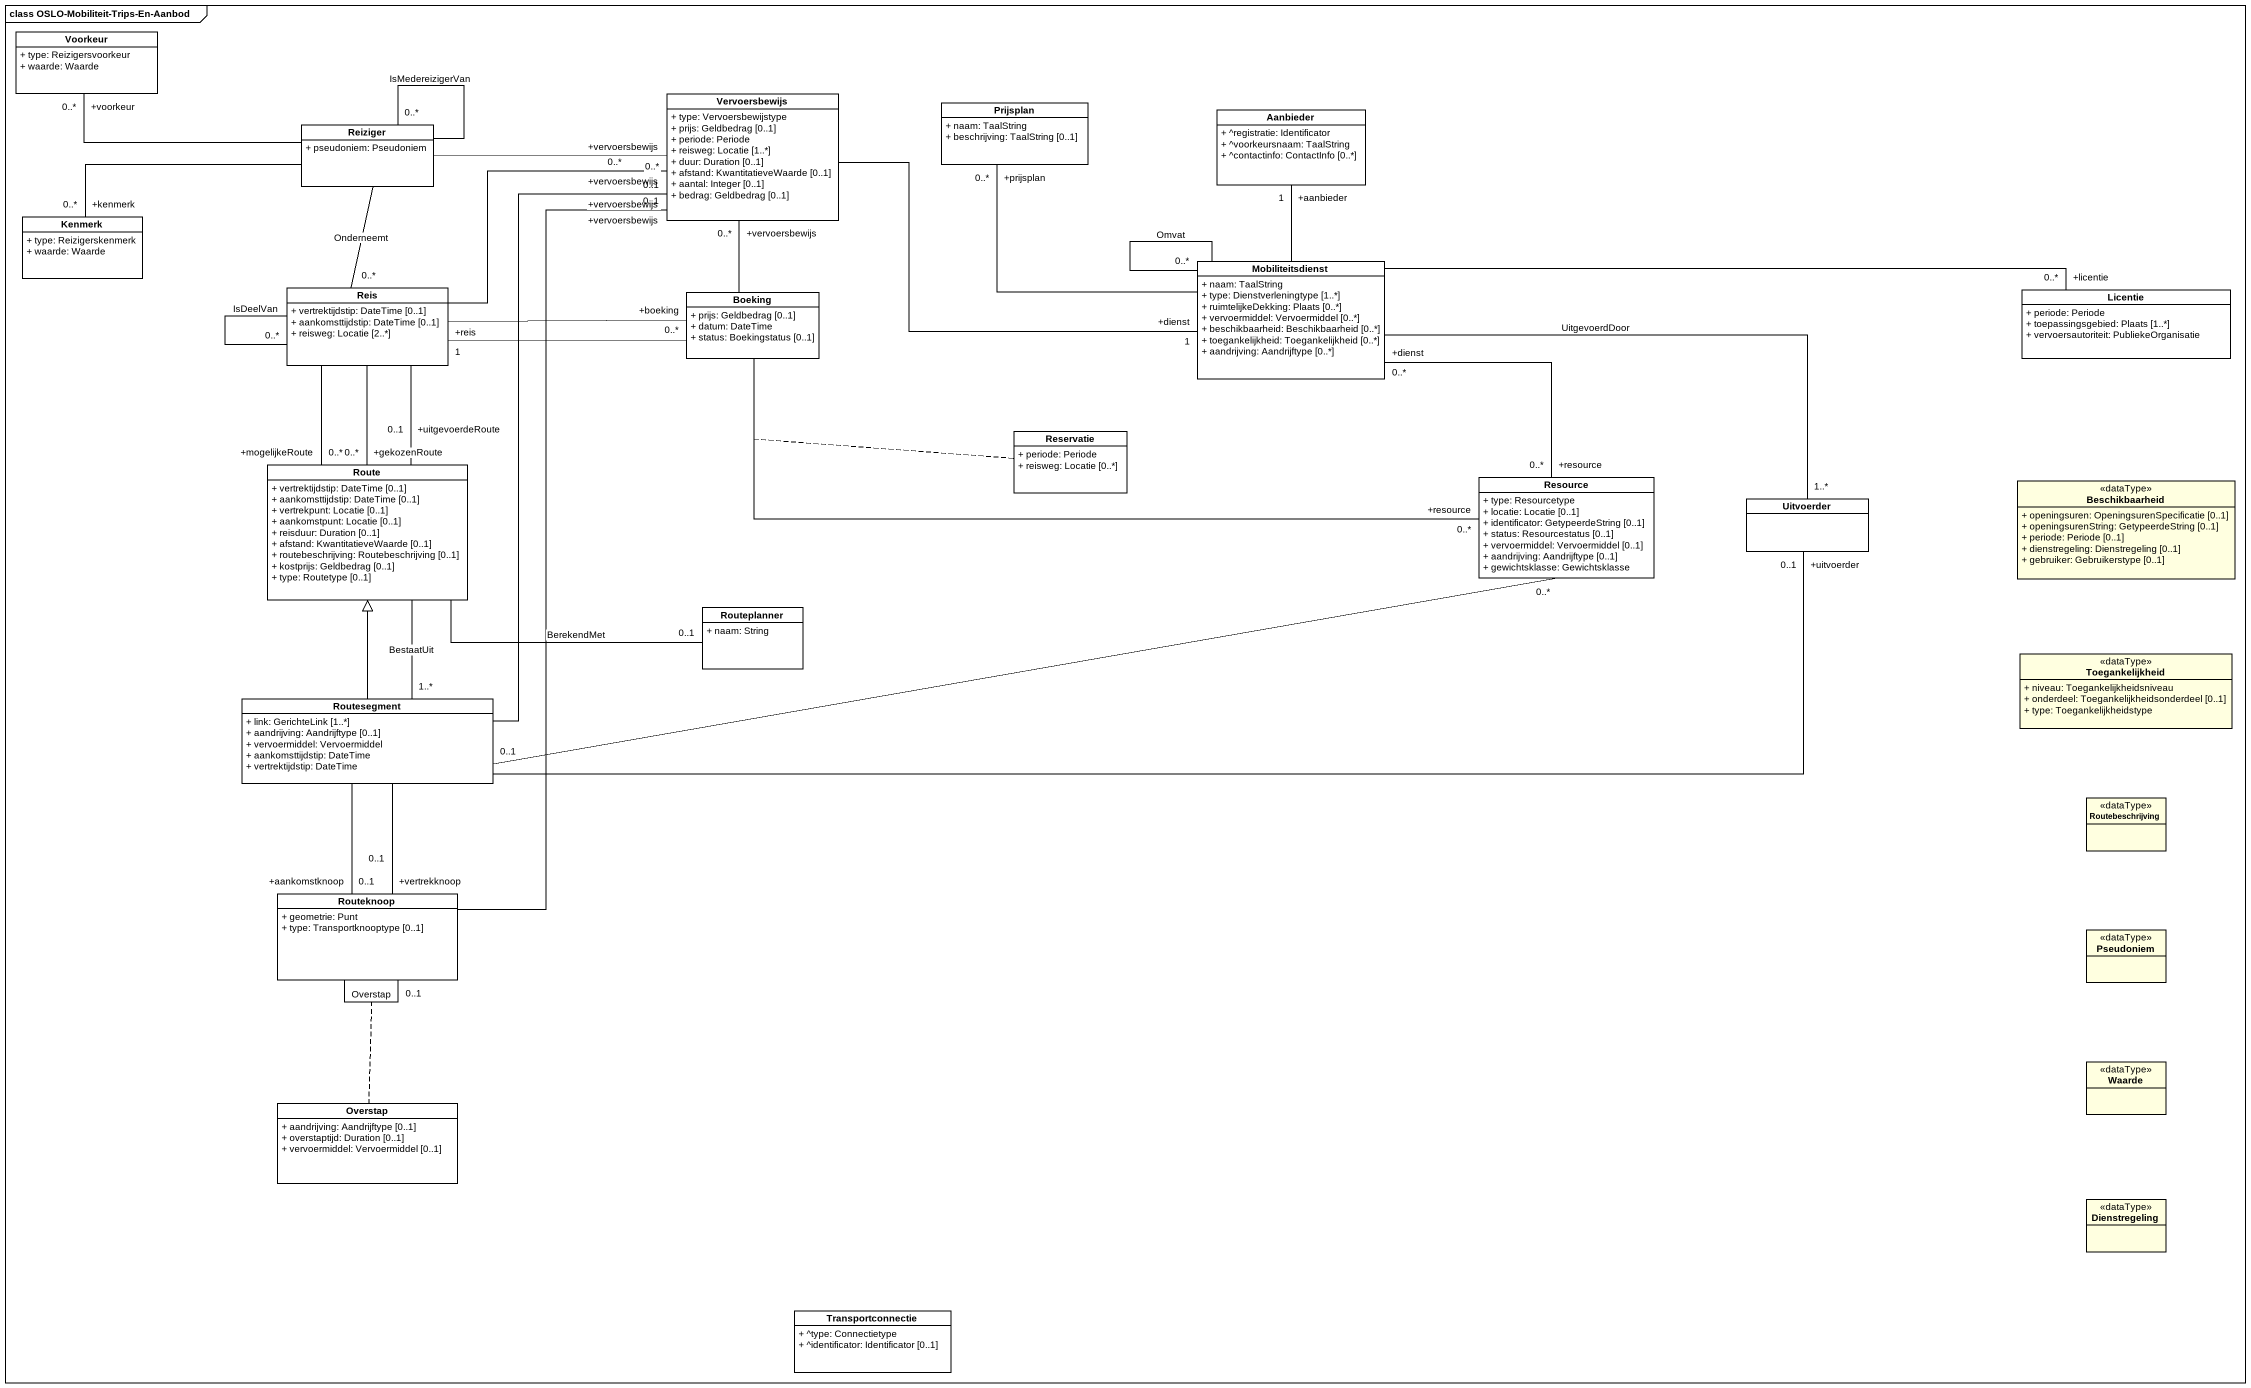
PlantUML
@startuml
mainframe class OSLO-Mobiliteit-Trips-En-Aanbod
hide circle
hide empty members
skinparam classAttributeIconSize 0
class Voorkeur {
  + type: Reizigersvoorkeur
  + waarde: Waarde
}
class Vervoersbewijs {
  + type: Vervoersbewijstype
  + prijs: Geldbedrag [0..1]
  + periode: Periode
  + reisweg: Locatie [1..*]
  + duur: Duration [0..1]
  + afstand: KwantitatieveWaarde [0..1]
  + aantal: Integer [0..1]
  + bedrag: Geldbedrag [0..1]
}
class Prijsplan {
  + naam: TaalString
  + beschrijving: TaalString [0..1]
}
class Aanbieder {
  + ^registratie: Identificator
  + ^voorkeursnaam: TaalString
  + ^contactinfo: ContactInfo [0..*]
}
class Reiziger {
  + pseudoniem: Pseudoniem
}
class Kenmerk {
  + type: Reizigerskenmerk
  + waarde: Waarde
}
class Mobiliteitsdienst {
  + naam: TaalString
  + type: Dienstverleningtype [1..*]
  + ruimtelijkeDekking: Plaats [0..*]
  + vervoermiddel: Vervoermiddel [0..*]
  + beschikbaarheid: Beschikbaarheid [0..*]
  + toegankelijkheid: Toegankelijkheid [0..*]
  + aandrijving: Aandrijftype [0..*]
}
class Reis {
  + vertrektijdstip: DateTime [0..1]
  + aankomsttijdstip: DateTime [0..1]
  + reisweg: Locatie [2..*]
}
class Boeking {
  + prijs: Geldbedrag [0..1]
  + datum: DateTime
  + status: Boekingstatus [0..1]
}
class Licentie {
  + periode: Periode
  + toepassingsgebied: Plaats [1..*]
  + vervoersautoriteit: PubliekeOrganisatie
}
class Route {
  + vertrektijdstip: DateTime [0..1]
  + aankomsttijdstip: DateTime [0..1]
  + vertrekpunt: Locatie [0..1]
  + aankomstpunt: Locatie [0..1]
  + reisduur: Duration [0..1]
  + afstand: KwantitatieveWaarde [0..1]
  + routebeschrijving: Routebeschrijving [0..1]
  + kostprijs: Geldbedrag [0..1]
  + type: Routetype [0..1]
}
class Reservatie {
  + periode: Periode
  + reisweg: Locatie [0..*]
}
class Resource {
  + type: Resourcetype
  + locatie: Locatie [0..1]
  + identificator: GetypeerdeString [0..1]
  + status: Resourcestatus [0..1]
  + vervoermiddel: Vervoermiddel [0..1]
  + aandrijving: Aandrijftype [0..1]
  + gewichtsklasse: Gewichtsklasse
}
class Uitvoerder
class Beschikbaarheid <<dataType>> #FFFFE0 {
  + openingsuren: OpeningsurenSpecificatie [0..1]
  + openingsurenString: GetypeerdeString [0..1]
  + periode: Periode [0..1]
  + dienstregeling: Dienstregeling [0..1]
  + gebruiker: Gebruikerstype [0..1]
}
class Routeplanner {
  + naam: String
}
class Toegankelijkheid <<dataType>> #FFFFE0 {
  + niveau: Toegankelijkheidsniveau
  + onderdeel: Toegankelijkheidsonderdeel [0..1]
  + type: Toegankelijkheidstype
}
class Routesegment {
  + link: GerichteLink [1..*]
  + aandrijving: Aandrijftype [0..1]
  + vervoermiddel: Vervoermiddel
  + aankomsttijdstip: DateTime
  + vertrektijdstip: DateTime
}
class Routebeschrijving <<dataType>> #FFFFE0
class Routeknoop {
  + geometrie: Punt
  + type: Transportknooptype [0..1]
}
class Pseudoniem <<dataType>> #FFFFE0
class Waarde <<dataType>> #FFFFE0
class Overstap {
  + aandrijving: Aandrijftype [0..1]
  + overstaptijd: Duration [0..1]
  + vervoermiddel: Vervoermiddel [0..1]
}
class Dienstregeling <<dataType>> #FFFFE0
class Transportconnectie {
  + ^type: Connectietype
  + ^identificator: Identificator [0..1]
}
Vervoersbewijs -right- "+dienst\n1" Mobiliteitsdienst
Aanbieder "+aanbieder\n1" -- Mobiliteitsdienst
Reiziger -left- "+voorkeur\n0..*" Voorkeur
Reiziger -right- "+vervoersbewijs\n0..*" Vervoersbewijs
Reiziger -- "0..*" Reiziger : IsMedereizigerVan
Reiziger -left- "+kenmerk\n0..*" Kenmerk
Reiziger -- "0..*" Reis : Onderneemt
Mobiliteitsdienst -up- "+prijsplan\n0..*" Prijsplan
Mobiliteitsdienst -- "0..*" Mobiliteitsdienst : Omvat
Mobiliteitsdienst -right- "+licentie\n0..*" Licentie
Mobiliteitsdienst "+dienst\n0..*" -- "+resource\n0..*" Resource
Mobiliteitsdienst -right- "1..*" Uitvoerder : UitgevoerdDoor
Reis -right- "+vervoersbewijs\n0..*" Vervoersbewijs
Reis -- "0..*" Reis : IsDeelVan
Reis -right- "+boeking\n0..*" Boeking
Reis -- "+gekozenRoute\n0..*" Route
Reis -- "+uitgevoerdeRoute\n0..1" Route
Reis -- "+mogelijkeRoute\n0..*" Route
Boeking -up- "+vervoersbewijs\n0..*" Vervoersbewijs
Boeking -left- "+reis\n1" Reis
Boeking -right- "+resource\n0..*" Resource
(Boeking, Resource) .. Reservatie
Route -right- "0..1" Routeplanner : BerekendMet
Route -- "1..*" Routesegment : BestaatUit
Resource "0..*" -left- "0..1" Routesegment
Routesegment -up- "+vervoersbewijs\n0..1" Vervoersbewijs
Routesegment -up-|> Route
Routesegment -right- "+uitvoerder\n0..1" Uitvoerder
Routesegment -- "+aankomstknoop\n0..1" Routeknoop
Routesegment -- "+vertrekknoop\n0..1" Routeknoop
Routeknoop -up- "+vervoersbewijs\n0..1" Vervoersbewijs
Routeknoop -- "0..1" Routeknoop : Overstap
(Routeknoop, Routeknoop) .. Overstap
@enduml
